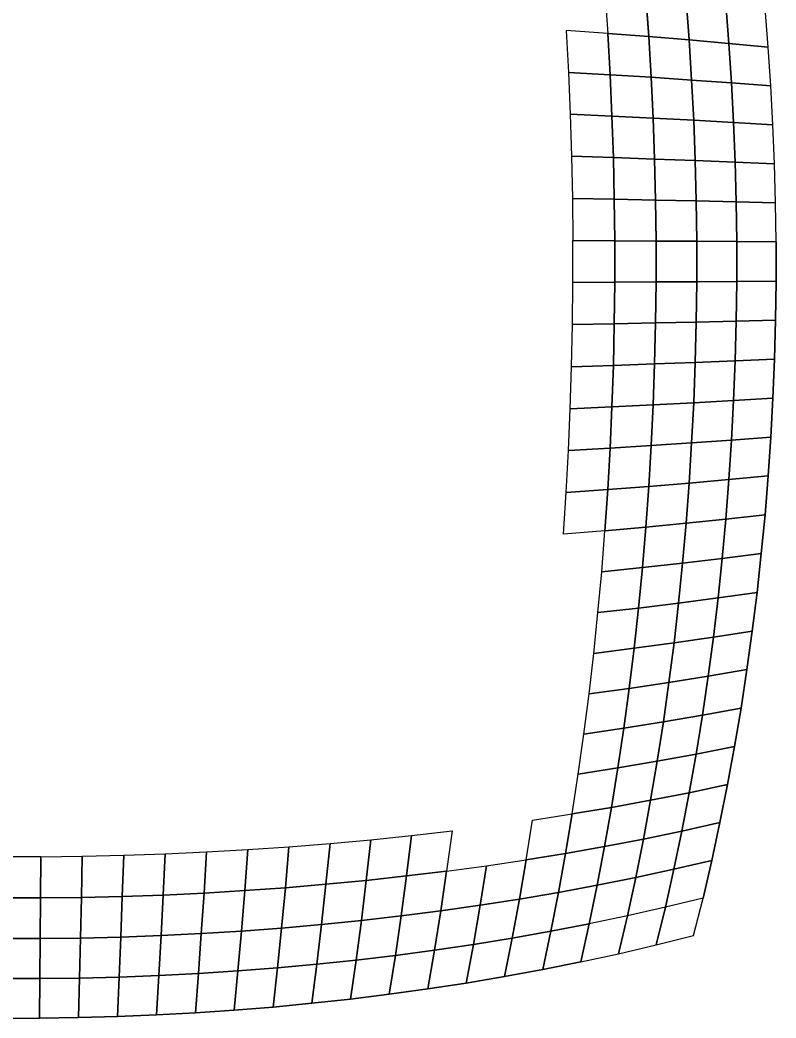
# Model space of a CAD drawing. Header units: millimetres. Extents: x -17.8 to 17.8, y -17.8 to 17.8.
# Drawn here: x 0 to 17.84, y -17.84 to 5.7 of the extents above; entities that cross this region are included whole.
import ezdxf

# ---------------------------------------------------------------- set-up
doc = ezdxf.new("R2010")
doc.units = ezdxf.units.MM
doc.layers.add('Test6 LowerTendons', color=90, linetype='Continuous')
doc.layers.add('Test6 TestBases', color=40, linetype='Continuous')
doc.layers.add('Test6 UpperTendons', color=203, linetype='Continuous', true_color=0xaa38c7)

msp = doc.modelspace()

# ---------------------------------------------------------------- linework, layer by layer
at = {"layer": 'Test6 LowerTendons'}
for p, q in [((14.837521, 5.304592, 31.252314), (14.768588, 6.263682, 31.10712)), ((15.719954, 6.172803, 30.655789), (15.791199, 5.226924, 30.794726)), ((16.657892, 6.076198, 30.176023), (16.731028, 5.144397, 30.30851)), ((17.656139, 5.057073, 29.794038), (17.581541, 5.973935, 29.668155)), ((13.870866, 5.377342, 31.680926), (13.925999, 4.403241, 31.806851)), ((14.894903, 4.343204, 31.373177), (14.837521, 5.304592, 31.252314)), ((15.791199, 5.226924, 30.794726), (15.850484, 4.279131, 30.910339)), ((16.731028, 5.144397, 30.30851), (16.791863, 4.211071, 30.418713)), ((17.718166, 4.139084, 29.898704), (17.656139, 5.057073, 29.794038)), ((13.925999, 4.403241, 31.806851), (13.970081, 3.426972, 31.90753)), ((14.940767, 3.379956, 31.469782), (14.894903, 4.343204, 31.373177)), ((15.850484, 4.279131, 30.910339), (15.897856, 3.329792, 31.002718)), ((16.791863, 4.211071, 30.418713), (16.840457, 3.276522, 30.506741)), ((17.767695, 3.220194, 29.982283), (17.718166, 4.139084, 29.898704)), ((13.970081, 3.426972, 31.90753), (14.003125, 2.449027, 31.983004)), ((14.975141, 2.415272, 31.542184), (14.940767, 3.379956, 31.469782)), ((15.897856, 3.329792, 31.002718), (15.93335, 2.379264, 31.071937)), ((16.840457, 3.276522, 30.506741), (16.876859, 2.341035, 30.572685)), ((17.804788, 2.300619, 30.044876), (17.767695, 3.220194, 29.982283)), ((14.003125, 2.449027, 31.983004), (14.025147, 1.469891, 32.033302)), ((14.998046, 1.449569, 31.590428), (14.975141, 2.415272, 31.542184)), ((15.93335, 2.379264, 31.071937), (15.956997, 1.427893, 31.118052)), ((16.876859, 2.341035, 30.572685), (16.901106, 1.404885, 30.61661)), ((17.829491, 1.380563, 30.086562), (17.804788, 2.300619, 30.044876)), ((14.025147, 1.469891, 32.033302), (14.036156, 0.490043, 32.058446)), ((15.009495, 0.483257, 31.614543), (14.998046, 1.449569, 31.590428)), ((15.956997, 1.427893, 31.118052), (15.968816, 0.47602, 31.1411)), ((16.901106, 1.404885, 30.61661), (16.913224, 0.468338, 30.638561)), ((17.841834, 0.460219, 30.107392), (17.829491, 1.380563, 30.086562)), ((14.036156, 0.490043, 32.058446), (14.036156, -0.490043, 32.058446)), ((15.009495, -0.483257, 31.614543), (15.009495, 0.483257, 31.614543)), ((15.968816, 0.47602, 31.1411), (15.968816, -0.47602, 31.1411)), ((16.913224, 0.468338, 30.638561), (16.913224, -0.468338, 30.638561)), ((17.841834, -0.460219, 30.107392), (17.841834, 0.460219, 30.107392)), ((16.913224, -0.468338, 30.638561), (16.901106, -1.404885, 30.61661)), ((17.829491, -1.380563, 30.086562), (17.841834, -0.460219, 30.107392)), ((14.036156, -0.490043, 32.058446), (14.025147, -1.469891, 32.033302)), ((14.998046, -1.449569, 31.590428), (15.009495, -0.483257, 31.614543)), ((15.968816, -0.47602, 31.1411), (15.956997, -1.427893, 31.118052)), ((16.901106, -1.404885, 30.61661), (16.876859, -2.341035, 30.572685)), ((17.804788, -2.300619, 30.044876), (17.829491, -1.380563, 30.086562)), ((14.025147, -1.469891, 32.033302), (14.003125, -2.449027, 31.983004)), ((14.975141, -2.415272, 31.542184), (14.998046, -1.449569, 31.590428)), ((15.956997, -1.427893, 31.118052), (15.93335, -2.379264, 31.071937)), ((16.876859, -2.341035, 30.572685), (16.840457, -3.276522, 30.506741)), ((17.767695, -3.220194, 29.982283), (17.804788, -2.300619, 30.044876)), ((14.003125, -2.449027, 31.983004), (13.970081, -3.426972, 31.90753)), ((14.940767, -3.379956, 31.469782), (14.975141, -2.415272, 31.542184)), ((15.93335, -2.379264, 31.071937), (15.897856, -3.329792, 31.002718)), ((16.840457, -3.276522, 30.506741), (16.791863, -4.211071, 30.418713)), ((17.718166, -4.139084, 29.898704), (17.767695, -3.220194, 29.982283)), ((13.970081, -3.426972, 31.90753), (13.925999, -4.403241, 31.806851)), ((14.894903, -4.343204, 31.373177), (14.940767, -3.379956, 31.469782)), ((15.897856, -3.329792, 31.002718), (15.850484, -4.279131, 30.910339)), ((16.791863, -4.211071, 30.418713), (16.731028, -5.144397, 30.30851)), ((17.656139, -5.057073, 29.794038), (17.718166, -4.139084, 29.898704)), ((13.925999, -4.403241, 31.806851), (13.870866, -5.377342, 31.680926)), ((14.837521, -5.304592, 31.252314), (14.894903, -4.343204, 31.373177)), ((15.850484, -4.279131, 30.910339), (15.791199, -5.226924, 30.794726)), ((16.731028, -5.144397, 30.30851), (16.657892, -6.076198, 30.176023)), ((17.581541, -5.973935, 29.668155), (17.656139, -5.057073, 29.794038)), ((13.870866, -5.377342, 31.680926), (13.804657, -6.348773, 31.529705)), ((14.768588, -6.263682, 31.10712), (14.837521, -5.304592, 31.252314)), ((15.791199, -5.226924, 30.794726), (15.719954, -6.172803, 30.655789)), ((16.657892, -6.076198, 30.176023), (16.572383, -7.006161, 30.021121)), ((17.494281, -6.889425, 29.520906), (17.581541, -5.973935, 29.668155)), ((14.688065, -7.220024, 30.937515), (14.768588, -6.263682, 31.10712)), ((15.719954, -6.172803, 30.655789), (15.636694, -7.116385, 30.493421)), ((16.572383, -7.006161, 30.021121), (16.474418, -7.933954, 29.843656)), ((17.394254, -7.803278, 29.352116), (17.494281, -6.889425, 29.520906)), ((14.595909, -8.173152, 30.743404), (14.688065, -7.220024, 30.937515)), ((15.636694, -7.116385, 30.493421), (15.541355, -8.057267, 30.3075)), ((16.474418, -7.933954, 29.843656), (16.363905, -8.859219, 29.643461)), ((17.281346, -8.715208, 29.161588), (17.394254, -7.803278, 29.352116)), ((14.492068, -9.12258, 30.524684), (14.595909, -8.173152, 30.743404)), ((15.541355, -8.057267, 30.3075), (15.43387, -8.99503, 30.09789)), ((16.363905, -8.859219, 29.643461), (16.240743, -9.781576, 29.42035)), ((17.155426, -9.624898, 28.949104), (17.281346, -8.715208, 29.161588)), ((14.376491, -10.067804, 30.281244), (14.492068, -9.12258, 30.524684)), ((15.43387, -8.99503, 30.09789), (15.31416, -9.929227, 29.864442)), ((17.016357, -10.532009, 28.714429), (17.155426, -9.624898, 28.949104)), ((16.240743, -9.781576, 29.42035), (16.10482, -10.700617, 29.174124)), ((14.24912, -11.008291, 30.012964), (14.376491, -10.067804, 30.281244)), ((15.31416, -9.929227, 29.864442), (15.182144, -10.859388, 29.606995)), ((16.863984, -11.436163, 28.457306), (17.016357, -10.532009, 28.714429)), ((16.10482, -10.700617, 29.174124), (15.95602, -11.615904, 28.90457)), ((14.109899, -11.94349, 29.719719), (14.24912, -11.008291, 30.012964)), ((15.182144, -10.859388, 29.606995), (15.037735, -11.785015, 29.32538)), ((16.698149, -12.336947, 28.177465), (16.863984, -11.436163, 28.457306)), ((15.95602, -11.615904, 28.90457), (15.794219, -12.526964, 28.611463)), ((13.958765, -12.872816, 29.401385), (14.109899, -11.94349, 29.719719)), ((15.037735, -11.785015, 29.32538), (14.880843, -12.70558, 29.01942)), ((16.518684, -13.233912, 27.874624), (16.698149, -12.336947, 28.177465)), ((14.880843, -12.70558, 29.01942), (14.711374, -13.620518, 28.688934)), ((15.794219, -12.526964, 28.611463), (15.619286, -13.433287, 28.294571)), ((13.795658, -13.795658, 29.057832), (13.958765, -12.872816, 29.401385)), ((13.028697, -13.028697, 29.757419), (12.872816, -13.958765, 29.401385)), ((16.325413, -14.126565, 27.548486), (16.518684, -13.233912, 27.874624)), ((8.173152, -14.595909, 30.743404), (8.28155, -13.638912, 31.151145)), ((9.241821, -13.539318, 30.923671), (9.12258, -14.492068, 30.524684)), ((14.711374, -13.620518, 28.688934), (14.529234, -14.529234, 28.333739)), ((15.619286, -13.433287, 28.294571), (15.43109, -14.334328, 27.95365)), ((5.377342, -13.870866, 31.680926), (5.304592, -14.837521, 31.252314)), ((6.263682, -14.768588, 31.10712), (6.348773, -13.804657, 31.529705)), ((7.317019, -13.727349, 31.353133), (7.220024, -14.688065, 30.937515)), ((13.620518, -14.711374, 28.688934), (13.795658, -13.795658, 29.057832)), ((0.490043, -14.036156, 32.058446), (0.483257, -15.009495, 31.614543)), ((1.469891, -14.025147, 32.033302), (1.449569, -14.998046, 31.590428)), ((2.415272, -14.975141, 31.542184), (2.449027, -14.003125, 31.983004)), ((3.426972, -13.970081, 31.90753), (3.379956, -14.940767, 31.469782)), ((4.343204, -14.894903, 31.373177), (4.403241, -13.925999, 31.806851)), ((11.785015, -15.037735, 29.32538), (11.94349, -14.109899, 29.719719)), ((12.872816, -13.958765, 29.401385), (12.70558, -14.880843, 29.01942)), ((11.008291, -14.24912, 30.012964), (10.859388, -15.182144, 29.606995)), ((15.43109, -14.334328, 27.95365), (15.229495, -15.229495, 27.588458)), ((16.118156, -15.014367, 27.198748), (16.325413, -14.126565, 27.548486)), ((9.12258, -14.492068, 30.524684), (8.99503, -15.43387, 30.09789)), ((9.929227, -15.31416, 29.864442), (10.067804, -14.376491, 30.281244)), ((14.529234, -14.529234, 28.333739), (14.334328, -15.43109, 27.95365)), ((6.172803, -15.719954, 30.655789), (6.263682, -14.768588, 31.10712)), ((7.220024, -14.688065, 30.937515), (7.116385, -15.636694, 30.493421)), ((8.057267, -15.541355, 30.3075), (8.173152, -14.595909, 30.743404)), ((13.433287, -15.619286, 28.294571), (13.620518, -14.711374, 28.688934)), ((0.483257, -15.009495, 31.614543), (0.47602, -15.968816, 31.1411)), ((1.449569, -14.998046, 31.590428), (1.427893, -15.956997, 31.118052)), ((2.379264, -15.93335, 31.071937), (2.415272, -14.975141, 31.542184)), ((3.379956, -14.940767, 31.469782), (3.329792, -15.897856, 31.002718)), ((4.279131, -15.850484, 30.910339), (4.343204, -14.894903, 31.373177)), ((5.304592, -14.837521, 31.252314), (5.226924, -15.791199, 30.794726)), ((11.615904, -15.95602, 28.90457), (11.785015, -15.037735, 29.32538)), ((12.70558, -14.880843, 29.01942), (12.526964, -15.794219, 28.611463)), ((15.89673, -15.89673, 26.825101), (16.118156, -15.014367, 27.198748)), ((10.859388, -15.182144, 29.606995), (10.700617, -16.10482, 29.174124)), ((15.229495, -15.229495, 27.588458), (15.014367, -16.118156, 27.198748)), ((8.99503, -15.43387, 30.09789), (8.859219, -16.363905, 29.643461)), ((9.781576, -16.240743, 29.42035), (9.929227, -15.31416, 29.864442)), ((14.334328, -15.43109, 27.95365), (14.126565, -16.325413, 27.548486)), ((6.076198, -16.657892, 30.176023), (6.172803, -15.719954, 30.655789)), ((7.116385, -15.636694, 30.493421), (7.006161, -16.572383, 30.021121)), ((7.933954, -16.474418, 29.843656), (8.057267, -15.541355, 30.3075)), ((13.233912, -16.518684, 27.874624), (13.433287, -15.619286, 28.294571)), ((0.47602, -15.968816, 31.1411), (0.468338, -16.913224, 30.638561)), ((1.427893, -15.956997, 31.118052), (1.404885, -16.901106, 30.61661)), ((2.341035, -16.876859, 30.572685), (2.379264, -15.93335, 31.071937)), ((3.329792, -15.897856, 31.002718), (3.276522, -16.840457, 30.506741)), ((4.211071, -16.791863, 30.418713), (4.279131, -15.850484, 30.910339)), ((5.226924, -15.791199, 30.794726), (5.144397, -16.731028, 30.30851)), ((11.436163, -16.863984, 28.457306), (11.615904, -15.95602, 28.90457)), ((12.526964, -15.794219, 28.611463), (12.336947, -16.698149, 28.177465)), ((9.624898, -17.155426, 28.949104), (9.781576, -16.240743, 29.42035)), ((10.700617, -16.10482, 29.174124), (10.532009, -17.016357, 28.714429)), ((7.803278, -17.394254, 29.352116), (7.933954, -16.474418, 29.843656)), ((8.859219, -16.363905, 29.643461), (8.715208, -17.281346, 29.161588)), ((5.973935, -17.581541, 29.668155), (6.076198, -16.657892, 30.176023)), ((7.006161, -16.572383, 30.021121), (6.889425, -17.494281, 29.520906)), ((0.468338, -16.913224, 30.638561), (0.460219, -17.841834, 30.107392)), ((1.404885, -16.901106, 30.61661), (1.380563, -17.829491, 30.086562)), ((2.300619, -17.804788, 30.044876), (2.341035, -16.876859, 30.572685)), ((3.276522, -16.840457, 30.506741), (3.220194, -17.767695, 29.982283)), ((4.139084, -17.718166, 29.898704), (4.211071, -16.791863, 30.418713)), ((5.144397, -16.731028, 30.30851), (5.057073, -17.656139, 29.794038))]:
    msp.add_line(p, q, dxfattribs=at)
at = {"layer": 'Test6 TestBases'}
for points in [[(13.870866, 5.377342, 31.680926), (14.837521, 5.304592, 31.252314), (14.768588, 6.263682, 31.10712), (13.804657, 6.348773, 31.529705)], [(14.837521, 5.304592, 31.252314), (15.791199, 5.226924, 30.794726), (15.719954, 6.172803, 30.655789), (14.768588, 6.263682, 31.10712)], [(15.791199, 5.226924, 30.794726), (16.731028, 5.144397, 30.30851), (16.657892, 6.076198, 30.176023), (15.719954, 6.172803, 30.655789)], [(17.656139, 5.057073, 29.794038), (17.581541, 5.973935, 29.668155), (16.657892, 6.076198, 30.176023), (16.731028, 5.144397, 30.30851)], [(13.925999, 4.403241, 31.806851), (13.870866, 5.377342, 31.680926), (12.892112, 5.44512, 32.08024), (12.944665, 4.459191, 32.211008)], [(14.894903, 4.343204, 31.373177), (14.837521, 5.304592, 31.252314), (13.870866, 5.377342, 31.680926), (13.925999, 4.403241, 31.806851)], [(15.850484, 4.279131, 30.910339), (15.791199, 5.226924, 30.794726), (14.837521, 5.304592, 31.252314), (14.894903, 4.343204, 31.373177)], [(16.791863, 4.211071, 30.418713), (16.731028, 5.144397, 30.30851), (15.791199, 5.226924, 30.794726), (15.850484, 4.279131, 30.910339)], [(17.718166, 4.139084, 29.898704), (17.656139, 5.057073, 29.794038), (16.731028, 5.144397, 30.30851), (16.791863, 4.211071, 30.418713)], [(12.986691, 3.470798, 32.315587), (13.970081, 3.426972, 31.90753), (13.925999, 4.403241, 31.806851), (12.944665, 4.459191, 32.211008)], [(13.970081, 3.426972, 31.90753), (14.940767, 3.379956, 31.469782), (14.894903, 4.343204, 31.373177), (13.925999, 4.403241, 31.806851)], [(14.940767, 3.379956, 31.469782), (15.897856, 3.329792, 31.002718), (15.850484, 4.279131, 30.910339), (14.894903, 4.343204, 31.373177)], [(15.897856, 3.329792, 31.002718), (16.840457, 3.276522, 30.506741), (16.791863, 4.211071, 30.418713), (15.850484, 4.279131, 30.910339)], [(17.767695, 3.220194, 29.982283), (17.718166, 4.139084, 29.898704), (16.791863, 4.211071, 30.418713), (16.840457, 3.276522, 30.506741)], [(14.003125, 2.449027, 31.983004), (13.970081, 3.426972, 31.90753), (12.986691, 3.470798, 32.315587), (13.018203, 2.480498, 32.394001)], [(14.975141, 2.415272, 31.542184), (14.940767, 3.379956, 31.469782), (13.970081, 3.426972, 31.90753), (14.003125, 2.449027, 31.983004)], [(15.93335, 2.379264, 31.071937), (15.897856, 3.329792, 31.002718), (14.940767, 3.379956, 31.469782), (14.975141, 2.415272, 31.542184)], [(16.876859, 2.341035, 30.572685), (16.840457, 3.276522, 30.506741), (15.897856, 3.329792, 31.002718), (15.93335, 2.379264, 31.071937)], [(17.804788, 2.300619, 30.044876), (17.767695, 3.220194, 29.982283), (16.840457, 3.276522, 30.506741), (16.876859, 2.341035, 30.572685)], [(13.039207, 1.488841, 32.446265), (14.025147, 1.469891, 32.033302), (14.003125, 2.449027, 31.983004), (13.018203, 2.480498, 32.394001)], [(14.025147, 1.469891, 32.033302), (14.998046, 1.449569, 31.590428), (14.975141, 2.415272, 31.542184), (14.003125, 2.449027, 31.983004)], [(14.998046, 1.449569, 31.590428), (15.956997, 1.427893, 31.118052), (15.93335, 2.379264, 31.071937), (14.975141, 2.415272, 31.542184)], [(15.956997, 1.427893, 31.118052), (16.901106, 1.404885, 30.61661), (16.876859, 2.341035, 30.572685), (15.93335, 2.379264, 31.071937)], [(17.829491, 1.380563, 30.086562), (17.804788, 2.300619, 30.044876), (16.876859, 2.341035, 30.572685), (16.901106, 1.404885, 30.61661)], [(14.036156, 0.490043, 32.058446), (14.025147, 1.469891, 32.033302), (13.039207, 1.488841, 32.446265), (13.049708, 0.49637, 32.472396)], [(15.009495, 0.483257, 31.614543), (14.998046, 1.449569, 31.590428), (14.025147, 1.469891, 32.033302), (14.036156, 0.490043, 32.058446)], [(15.968816, 0.47602, 31.1411), (15.956997, 1.427893, 31.118052), (14.998046, 1.449569, 31.590428), (15.009495, 0.483257, 31.614543)], [(16.913224, 0.468338, 30.638561), (16.901106, 1.404885, 30.61661), (15.956997, 1.427893, 31.118052), (15.968816, 0.47602, 31.1411)], [(17.841834, 0.460219, 30.107392), (17.829491, 1.380563, 30.086562), (16.901106, 1.404885, 30.61661), (16.913224, 0.468338, 30.638561)], [(13.049708, 0.49637, 32.472396), (14.036156, 0.490043, 32.058446), (14.036156, -0.490043, 32.058446), (13.049708, -0.49637, 32.472396)], [(14.036156, 0.490043, 32.058446), (15.009495, 0.483257, 31.614543), (15.009495, -0.483257, 31.614543), (14.036156, -0.490043, 32.058446)], [(15.009495, 0.483257, 31.614543), (15.968816, 0.47602, 31.1411), (15.968816, -0.47602, 31.1411), (15.009495, -0.483257, 31.614543)], [(15.968816, 0.47602, 31.1411), (16.913224, 0.468338, 30.638561), (16.913224, -0.468338, 30.638561), (15.968816, -0.47602, 31.1411)], [(17.841834, 0.460219, 30.107392), (17.841834, -0.460219, 30.107392), (16.913224, -0.468338, 30.638561), (16.913224, 0.468338, 30.638561)], [(16.913224, -0.468338, 30.638561), (16.901106, -1.404885, 30.61661), (15.956997, -1.427893, 31.118052), (15.968816, -0.47602, 31.1411)], [(17.841834, -0.460219, 30.107392), (17.829491, -1.380563, 30.086562), (16.901106, -1.404885, 30.61661), (16.913224, -0.468338, 30.638561)], [(14.036156, -0.490043, 32.058446), (14.025147, -1.469891, 32.033302), (13.039207, -1.488841, 32.446265), (13.049708, -0.49637, 32.472396)], [(15.009495, -0.483257, 31.614543), (14.998046, -1.449569, 31.590428), (14.025147, -1.469891, 32.033302), (14.036156, -0.490043, 32.058446)], [(15.968816, -0.47602, 31.1411), (15.956997, -1.427893, 31.118052), (14.998046, -1.449569, 31.590428), (15.009495, -0.483257, 31.614543)], [(15.956997, -1.427893, 31.118052), (16.901106, -1.404885, 30.61661), (16.876859, -2.341035, 30.572685), (15.93335, -2.379264, 31.071937)], [(17.829491, -1.380563, 30.086562), (17.804788, -2.300619, 30.044876), (16.876859, -2.341035, 30.572685), (16.901106, -1.404885, 30.61661)], [(13.039207, -1.488841, 32.446265), (14.025147, -1.469891, 32.033302), (14.003125, -2.449027, 31.983004), (13.018203, -2.480498, 32.394001)], [(14.025147, -1.469891, 32.033302), (14.998046, -1.449569, 31.590428), (14.975141, -2.415272, 31.542184), (14.003125, -2.449027, 31.983004)], [(14.998046, -1.449569, 31.590428), (15.956997, -1.427893, 31.118052), (15.93335, -2.379264, 31.071937), (14.975141, -2.415272, 31.542184)], [(16.876859, -2.341035, 30.572685), (16.840457, -3.276522, 30.506741), (15.897856, -3.329792, 31.002718), (15.93335, -2.379264, 31.071937)], [(17.804788, -2.300619, 30.044876), (17.767695, -3.220194, 29.982283), (16.840457, -3.276522, 30.506741), (16.876859, -2.341035, 30.572685)], [(14.003125, -2.449027, 31.983004), (13.970081, -3.426972, 31.90753), (12.986691, -3.470798, 32.315587), (13.018203, -2.480498, 32.394001)], [(14.975141, -2.415272, 31.542184), (14.940767, -3.379956, 31.469782), (13.970081, -3.426972, 31.90753), (14.003125, -2.449027, 31.983004)], [(15.93335, -2.379264, 31.071937), (15.897856, -3.329792, 31.002718), (14.940767, -3.379956, 31.469782), (14.975141, -2.415272, 31.542184)], [(15.897856, -3.329792, 31.002718), (16.840457, -3.276522, 30.506741), (16.791863, -4.211071, 30.418713), (15.850484, -4.279131, 30.910339)], [(17.767695, -3.220194, 29.982283), (17.718166, -4.139084, 29.898704), (16.791863, -4.211071, 30.418713), (16.840457, -3.276522, 30.506741)], [(12.986691, -3.470798, 32.315587), (13.970081, -3.426972, 31.90753), (13.925999, -4.403241, 31.806851), (12.944665, -4.459191, 32.211008)], [(13.970081, -3.426972, 31.90753), (14.940767, -3.379956, 31.469782), (14.894903, -4.343204, 31.373177), (13.925999, -4.403241, 31.806851)], [(14.940767, -3.379956, 31.469782), (15.897856, -3.329792, 31.002718), (15.850484, -4.279131, 30.910339), (14.894903, -4.343204, 31.373177)], [(16.791863, -4.211071, 30.418713), (16.731028, -5.144397, 30.30851), (15.791199, -5.226924, 30.794726), (15.850484, -4.279131, 30.910339)], [(17.718166, -4.139084, 29.898704), (17.656139, -5.057073, 29.794038), (16.731028, -5.144397, 30.30851), (16.791863, -4.211071, 30.418713)], [(13.925999, -4.403241, 31.806851), (13.870866, -5.377342, 31.680926), (12.892112, -5.44512, 32.08024), (12.944665, -4.459191, 32.211008)], [(14.894903, -4.343204, 31.373177), (14.837521, -5.304592, 31.252314), (13.870866, -5.377342, 31.680926), (13.925999, -4.403241, 31.806851)], [(15.850484, -4.279131, 30.910339), (15.791199, -5.226924, 30.794726), (14.837521, -5.304592, 31.252314), (14.894903, -4.343204, 31.373177)], [(15.791199, -5.226924, 30.794726), (16.731028, -5.144397, 30.30851), (16.657892, -6.076198, 30.176023), (15.719954, -6.172803, 30.655789)], [(17.656139, -5.057073, 29.794038), (17.581541, -5.973935, 29.668155), (16.657892, -6.076198, 30.176023), (16.731028, -5.144397, 30.30851)], [(12.892112, -5.44512, 32.08024), (13.870866, -5.377342, 31.680926), (13.804657, -6.348773, 31.529705), (12.829026, -6.428018, 31.923259)], [(13.870866, -5.377342, 31.680926), (14.837521, -5.304592, 31.252314), (14.768588, -6.263682, 31.10712), (13.804657, -6.348773, 31.529705)], [(14.837521, -5.304592, 31.252314), (15.791199, -5.226924, 30.794726), (15.719954, -6.172803, 30.655789), (14.768588, -6.263682, 31.10712)], [(16.657892, -6.076198, 30.176023), (16.572383, -7.006161, 30.021121), (15.636694, -7.116385, 30.493421), (15.719954, -6.172803, 30.655789)], [(17.581541, -5.973935, 29.668155), (17.494281, -6.889425, 29.520906), (16.572383, -7.006161, 30.021121), (16.657892, -6.076198, 30.176023)], [(14.768588, -6.263682, 31.10712), (14.688065, -7.220024, 30.937515), (13.727349, -7.317019, 31.353133), (13.804657, -6.348773, 31.529705)], [(15.719954, -6.172803, 30.655789), (15.636694, -7.116385, 30.493421), (14.688065, -7.220024, 30.937515), (14.768588, -6.263682, 31.10712)], [(15.636694, -7.116385, 30.493421), (16.572383, -7.006161, 30.021121), (16.474418, -7.933954, 29.843656), (15.541355, -8.057267, 30.3075)], [(17.494281, -6.889425, 29.520906), (17.394254, -7.803278, 29.352116), (16.474418, -7.933954, 29.843656), (16.572383, -7.006161, 30.021121)], [(13.727349, -7.317019, 31.353133), (14.688065, -7.220024, 30.937515), (14.595909, -8.173152, 30.743404), (13.638912, -8.28155, 31.151145)], [(14.688065, -7.220024, 30.937515), (15.636694, -7.116385, 30.493421), (15.541355, -8.057267, 30.3075), (14.595909, -8.173152, 30.743404)], [(16.474418, -7.933954, 29.843656), (16.363905, -8.859219, 29.643461), (15.43387, -8.99503, 30.09789), (15.541355, -8.057267, 30.3075)], [(17.394254, -7.803278, 29.352116), (17.281346, -8.715208, 29.161588), (16.363905, -8.859219, 29.643461), (16.474418, -7.933954, 29.843656)], [(14.595909, -8.173152, 30.743404), (14.492068, -9.12258, 30.524684), (13.539318, -9.241821, 30.923671), (13.638912, -8.28155, 31.151145)], [(15.541355, -8.057267, 30.3075), (15.43387, -8.99503, 30.09789), (14.492068, -9.12258, 30.524684), (14.595909, -8.173152, 30.743404)], [(15.43387, -8.99503, 30.09789), (16.363905, -8.859219, 29.643461), (16.240743, -9.781576, 29.42035), (15.31416, -9.929227, 29.864442)], [(17.281346, -8.715208, 29.161588), (17.155426, -9.624898, 28.949104), (16.240743, -9.781576, 29.42035), (16.363905, -8.859219, 29.643461)], [(13.539318, -9.241821, 30.923671), (14.492068, -9.12258, 30.524684), (14.376491, -10.067804, 30.281244), (13.428533, -10.197267, 30.670639)], [(14.492068, -9.12258, 30.524684), (15.43387, -8.99503, 30.09789), (15.31416, -9.929227, 29.864442), (14.376491, -10.067804, 30.281244)], [(17.155426, -9.624898, 28.949104), (17.016357, -10.532009, 28.714429), (16.10482, -10.700617, 29.174124), (16.240743, -9.781576, 29.42035)], [(16.240743, -9.781576, 29.42035), (16.10482, -10.700617, 29.174124), (15.182144, -10.859388, 29.606995), (15.31416, -9.929227, 29.864442)], [(14.376491, -10.067804, 30.281244), (14.24912, -11.008291, 30.012964), (13.306524, -11.147305, 30.391971), (13.428533, -10.197267, 30.670639)], [(15.31416, -9.929227, 29.864442), (15.182144, -10.859388, 29.606995), (14.24912, -11.008291, 30.012964), (14.376491, -10.067804, 30.281244)], [(17.016357, -10.532009, 28.714429), (16.863984, -11.436163, 28.457306), (15.95602, -11.615904, 28.90457), (16.10482, -10.700617, 29.174124)], [(16.10482, -10.700617, 29.174124), (15.95602, -11.615904, 28.90457), (15.037735, -11.785015, 29.32538), (15.182144, -10.859388, 29.606995)], [(14.24912, -11.008291, 30.012964), (14.109899, -11.94349, 29.719719), (13.173257, -12.091325, 30.08759), (13.306524, -11.147305, 30.391971)], [(15.182144, -10.859388, 29.606995), (15.037735, -11.785015, 29.32538), (14.109899, -11.94349, 29.719719), (14.24912, -11.008291, 30.012964)], [(16.863984, -11.436163, 28.457306), (16.698149, -12.336947, 28.177465), (15.794219, -12.526964, 28.611463), (15.95602, -11.615904, 28.90457)], [(15.037735, -11.785015, 29.32538), (15.95602, -11.615904, 28.90457), (15.794219, -12.526964, 28.611463), (14.880843, -12.70558, 29.01942)], [(13.173257, -12.091325, 30.08759), (14.109899, -11.94349, 29.719719), (13.958765, -12.872816, 29.401385), (13.028697, -13.028697, 29.757419)], [(14.109899, -11.94349, 29.719719), (15.037735, -11.785015, 29.32538), (14.880843, -12.70558, 29.01942), (13.958765, -12.872816, 29.401385)], [(16.698149, -12.336947, 28.177465), (16.518684, -13.233912, 27.874624), (15.619286, -13.433287, 28.294571), (15.794219, -12.526964, 28.611463)], [(14.880843, -12.70558, 29.01942), (14.711374, -13.620518, 28.688934), (13.795658, -13.795658, 29.057832), (13.958765, -12.872816, 29.401385)], [(15.794219, -12.526964, 28.611463), (15.619286, -13.433287, 28.294571), (14.711374, -13.620518, 28.688934), (14.880843, -12.70558, 29.01942)], [(13.958765, -12.872816, 29.401385), (13.795658, -13.795658, 29.057832), (12.872816, -13.958765, 29.401385), (13.028697, -13.028697, 29.757419)], [(13.028697, -13.028697, 29.757419), (12.872816, -13.958765, 29.401385), (11.94349, -14.109899, 29.719719), (12.091325, -13.173257, 30.08759)], [(16.518684, -13.233912, 27.874624), (16.325413, -14.126565, 27.548486), (15.43109, -14.334328, 27.95365), (15.619286, -13.433287, 28.294571)], [(8.28155, -13.638912, 31.151145), (8.173152, -14.595909, 30.743404), (7.220024, -14.688065, 30.937515), (7.317019, -13.727349, 31.353133)], [(9.241821, -13.539318, 30.923671), (9.12258, -14.492068, 30.524684), (8.173152, -14.595909, 30.743404), (8.28155, -13.638912, 31.151145)], [(10.197267, -13.428533, 30.670639), (10.067804, -14.376491, 30.281244), (9.12258, -14.492068, 30.524684), (9.241821, -13.539318, 30.923671)], [(14.711374, -13.620518, 28.688934), (14.529234, -14.529234, 28.333739), (13.620518, -14.711374, 28.688934), (13.795658, -13.795658, 29.057832)], [(15.619286, -13.433287, 28.294571), (15.43109, -14.334328, 27.95365), (14.529234, -14.529234, 28.333739), (14.711374, -13.620518, 28.688934)], [(5.377342, -13.870866, 31.680926), (5.304592, -14.837521, 31.252314), (4.343204, -14.894903, 31.373177), (4.403241, -13.925999, 31.806851)], [(6.348773, -13.804657, 31.529705), (6.263682, -14.768588, 31.10712), (5.304592, -14.837521, 31.252314), (5.377342, -13.870866, 31.680926)], [(7.317019, -13.727349, 31.353133), (7.220024, -14.688065, 30.937515), (6.263682, -14.768588, 31.10712), (6.348773, -13.804657, 31.529705)], [(12.872816, -13.958765, 29.401385), (13.795658, -13.795658, 29.057832), (13.620518, -14.711374, 28.688934), (12.70558, -14.880843, 29.01942)], [(0.490043, -14.036156, 32.058446), (-0.490043, -14.036156, 32.058446), (-0.483257, -15.009495, 31.614543), (0.483257, -15.009495, 31.614543)], [(1.469891, -14.025147, 32.033302), (1.449569, -14.998046, 31.590428), (0.483257, -15.009495, 31.614543), (0.490043, -14.036156, 32.058446)], [(2.449027, -14.003125, 31.983004), (2.415272, -14.975141, 31.542184), (1.449569, -14.998046, 31.590428), (1.469891, -14.025147, 32.033302)], [(3.426972, -13.970081, 31.90753), (3.379956, -14.940767, 31.469782), (2.415272, -14.975141, 31.542184), (2.449027, -14.003125, 31.983004)], [(4.403241, -13.925999, 31.806851), (4.343204, -14.894903, 31.373177), (3.379956, -14.940767, 31.469782), (3.426972, -13.970081, 31.90753)], [(11.008291, -14.24912, 30.012964), (11.94349, -14.109899, 29.719719), (11.785015, -15.037735, 29.32538), (10.859388, -15.182144, 29.606995)], [(11.94349, -14.109899, 29.719719), (12.872816, -13.958765, 29.401385), (12.70558, -14.880843, 29.01942), (11.785015, -15.037735, 29.32538)], [(10.067804, -14.376491, 30.281244), (11.008291, -14.24912, 30.012964), (10.859388, -15.182144, 29.606995), (9.929227, -15.31416, 29.864442)], [(15.43109, -14.334328, 27.95365), (15.229495, -15.229495, 27.588458), (14.334328, -15.43109, 27.95365), (14.529234, -14.529234, 28.333739)], [(16.325413, -14.126565, 27.548486), (16.118156, -15.014367, 27.198748), (15.229495, -15.229495, 27.588458), (15.43109, -14.334328, 27.95365)], [(8.173152, -14.595909, 30.743404), (9.12258, -14.492068, 30.524684), (8.99503, -15.43387, 30.09789), (8.057267, -15.541355, 30.3075)], [(9.12258, -14.492068, 30.524684), (10.067804, -14.376491, 30.281244), (9.929227, -15.31416, 29.864442), (8.99503, -15.43387, 30.09789)], [(14.529234, -14.529234, 28.333739), (14.334328, -15.43109, 27.95365), (13.433287, -15.619286, 28.294571), (13.620518, -14.711374, 28.688934)], [(5.304592, -14.837521, 31.252314), (6.263682, -14.768588, 31.10712), (6.172803, -15.719954, 30.655789), (5.226924, -15.791199, 30.794726)], [(6.263682, -14.768588, 31.10712), (7.220024, -14.688065, 30.937515), (7.116385, -15.636694, 30.493421), (6.172803, -15.719954, 30.655789)], [(7.220024, -14.688065, 30.937515), (8.173152, -14.595909, 30.743404), (8.057267, -15.541355, 30.3075), (7.116385, -15.636694, 30.493421)], [(13.620518, -14.711374, 28.688934), (13.433287, -15.619286, 28.294571), (12.526964, -15.794219, 28.611463), (12.70558, -14.880843, 29.01942)], [(0.483257, -15.009495, 31.614543), (-0.483257, -15.009495, 31.614543), (-0.47602, -15.968816, 31.1411), (0.47602, -15.968816, 31.1411)], [(0.483257, -15.009495, 31.614543), (1.449569, -14.998046, 31.590428), (1.427893, -15.956997, 31.118052), (0.47602, -15.968816, 31.1411)], [(1.449569, -14.998046, 31.590428), (2.415272, -14.975141, 31.542184), (2.379264, -15.93335, 31.071937), (1.427893, -15.956997, 31.118052)], [(2.415272, -14.975141, 31.542184), (3.379956, -14.940767, 31.469782), (3.329792, -15.897856, 31.002718), (2.379264, -15.93335, 31.071937)], [(3.379956, -14.940767, 31.469782), (4.343204, -14.894903, 31.373177), (4.279131, -15.850484, 30.910339), (3.329792, -15.897856, 31.002718)], [(4.343204, -14.894903, 31.373177), (5.304592, -14.837521, 31.252314), (5.226924, -15.791199, 30.794726), (4.279131, -15.850484, 30.910339)], [(11.785015, -15.037735, 29.32538), (11.615904, -15.95602, 28.90457), (10.700617, -16.10482, 29.174124), (10.859388, -15.182144, 29.606995)], [(12.70558, -14.880843, 29.01942), (12.526964, -15.794219, 28.611463), (11.615904, -15.95602, 28.90457), (11.785015, -15.037735, 29.32538)], [(15.89673, -15.89673, 26.825101), (16.118156, -15.014367, 27.198748), (15.229495, -15.229495, 27.588458), (15.014367, -16.118156, 27.198748)], [(10.859388, -15.182144, 29.606995), (10.700617, -16.10482, 29.174124), (9.781576, -16.240743, 29.42035), (9.929227, -15.31416, 29.864442)], [(15.014367, -16.118156, 27.198748), (15.229495, -15.229495, 27.588458), (14.334328, -15.43109, 27.95365), (14.126565, -16.325413, 27.548486)], [(8.99503, -15.43387, 30.09789), (8.859219, -16.363905, 29.643461), (7.933954, -16.474418, 29.843656), (8.057267, -15.541355, 30.3075)], [(9.929227, -15.31416, 29.864442), (9.781576, -16.240743, 29.42035), (8.859219, -16.363905, 29.643461), (8.99503, -15.43387, 30.09789)], [(14.126565, -16.325413, 27.548486), (14.334328, -15.43109, 27.95365), (13.433287, -15.619286, 28.294571), (13.233912, -16.518684, 27.874624)], [(6.172803, -15.719954, 30.655789), (6.076198, -16.657892, 30.176023), (5.144397, -16.731028, 30.30851), (5.226924, -15.791199, 30.794726)], [(7.116385, -15.636694, 30.493421), (7.006161, -16.572383, 30.021121), (6.076198, -16.657892, 30.176023), (6.172803, -15.719954, 30.655789)], [(8.057267, -15.541355, 30.3075), (7.933954, -16.474418, 29.843656), (7.006161, -16.572383, 30.021121), (7.116385, -15.636694, 30.493421)], [(13.233912, -16.518684, 27.874624), (12.336947, -16.698149, 28.177465), (12.526964, -15.794219, 28.611463), (13.433287, -15.619286, 28.294571)], [(0.47602, -15.968816, 31.1411), (-0.47602, -15.968816, 31.1411), (-0.468338, -16.913224, 30.638561), (0.468338, -16.913224, 30.638561)], [(1.427893, -15.956997, 31.118052), (1.404885, -16.901106, 30.61661), (0.468338, -16.913224, 30.638561), (0.47602, -15.968816, 31.1411)], [(2.379264, -15.93335, 31.071937), (2.341035, -16.876859, 30.572685), (1.404885, -16.901106, 30.61661), (1.427893, -15.956997, 31.118052)], [(3.329792, -15.897856, 31.002718), (3.276522, -16.840457, 30.506741), (2.341035, -16.876859, 30.572685), (2.379264, -15.93335, 31.071937)], [(4.279131, -15.850484, 30.910339), (4.211071, -16.791863, 30.418713), (3.276522, -16.840457, 30.506741), (3.329792, -15.897856, 31.002718)], [(5.226924, -15.791199, 30.794726), (5.144397, -16.731028, 30.30851), (4.211071, -16.791863, 30.418713), (4.279131, -15.850484, 30.910339)], [(11.615904, -15.95602, 28.90457), (11.436163, -16.863984, 28.457306), (10.532009, -17.016357, 28.714429), (10.700617, -16.10482, 29.174124)], [(12.526964, -15.794219, 28.611463), (12.336947, -16.698149, 28.177465), (11.436163, -16.863984, 28.457306), (11.615904, -15.95602, 28.90457)], [(9.781576, -16.240743, 29.42035), (9.624898, -17.155426, 28.949104), (8.715208, -17.281346, 29.161588), (8.859219, -16.363905, 29.643461)], [(10.700617, -16.10482, 29.174124), (10.532009, -17.016357, 28.714429), (9.624898, -17.155426, 28.949104), (9.781576, -16.240743, 29.42035)], [(7.933954, -16.474418, 29.843656), (7.803278, -17.394254, 29.352116), (6.889425, -17.494281, 29.520906), (7.006161, -16.572383, 30.021121)], [(8.859219, -16.363905, 29.643461), (8.715208, -17.281346, 29.161588), (7.803278, -17.394254, 29.352116), (7.933954, -16.474418, 29.843656)], [(6.076198, -16.657892, 30.176023), (5.973935, -17.581541, 29.668155), (5.057073, -17.656139, 29.794038), (5.144397, -16.731028, 30.30851)], [(7.006161, -16.572383, 30.021121), (6.889425, -17.494281, 29.520906), (5.973935, -17.581541, 29.668155), (6.076198, -16.657892, 30.176023)], [(-0.468338, -16.913224, 30.638561), (-0.460219, -17.841834, 30.107392), (0.460219, -17.841834, 30.107392), (0.468338, -16.913224, 30.638561)], [(1.404885, -16.901106, 30.61661), (1.380563, -17.829491, 30.086562), (0.460219, -17.841834, 30.107392), (0.468338, -16.913224, 30.638561)], [(2.341035, -16.876859, 30.572685), (2.300619, -17.804788, 30.044876), (1.380563, -17.829491, 30.086562), (1.404885, -16.901106, 30.61661)], [(3.276522, -16.840457, 30.506741), (3.220194, -17.767695, 29.982283), (2.300619, -17.804788, 30.044876), (2.341035, -16.876859, 30.572685)], [(4.211071, -16.791863, 30.418713), (4.139084, -17.718166, 29.898704), (3.220194, -17.767695, 29.982283), (3.276522, -16.840457, 30.506741)], [(5.144397, -16.731028, 30.30851), (5.057073, -17.656139, 29.794038), (4.139084, -17.718166, 29.898704), (4.211071, -16.791863, 30.418713)]]:
    msp.add_3dface(points, dxfattribs=at)
at = {"layer": 'Test6 UpperTendons'}
for p, q in [((14.837521, 5.304592, 31.252314), (13.870866, 5.377342, 31.680926)), ((15.791199, 5.226924, 30.794726), (14.837521, 5.304592, 31.252314)), ((16.731028, 5.144397, 30.30851), (15.791199, 5.226924, 30.794726)), ((17.656139, 5.057073, 29.794038), (16.731028, 5.144397, 30.30851)), ((12.944665, 4.459191, 32.211008), (13.925999, 4.403241, 31.806851)), ((13.925999, 4.403241, 31.806851), (14.894903, 4.343204, 31.373177)), ((14.894903, 4.343204, 31.373177), (15.850484, 4.279131, 30.910339)), ((15.850484, 4.279131, 30.910339), (16.791863, 4.211071, 30.418713)), ((16.791863, 4.211071, 30.418713), (17.718166, 4.139084, 29.898704)), ((13.970081, 3.426972, 31.90753), (12.986691, 3.470798, 32.315587)), ((14.940767, 3.379956, 31.469782), (13.970081, 3.426972, 31.90753)), ((15.897856, 3.329792, 31.002718), (14.940767, 3.379956, 31.469782)), ((16.840457, 3.276522, 30.506741), (15.897856, 3.329792, 31.002718)), ((17.767695, 3.220194, 29.982283), (16.840457, 3.276522, 30.506741)), ((13.018203, 2.480498, 32.394001), (14.003125, 2.449027, 31.983004)), ((14.003125, 2.449027, 31.983004), (14.975141, 2.415272, 31.542184)), ((14.975141, 2.415272, 31.542184), (15.93335, 2.379264, 31.071937)), ((15.93335, 2.379264, 31.071937), (16.876859, 2.341035, 30.572685)), ((16.876859, 2.341035, 30.572685), (17.804788, 2.300619, 30.044876)), ((14.025147, 1.469891, 32.033302), (13.039207, 1.488841, 32.446265)), ((14.998046, 1.449569, 31.590428), (14.025147, 1.469891, 32.033302)), ((15.956997, 1.427893, 31.118052), (14.998046, 1.449569, 31.590428)), ((16.901106, 1.404885, 30.61661), (15.956997, 1.427893, 31.118052)), ((17.829491, 1.380563, 30.086562), (16.901106, 1.404885, 30.61661)), ((14.036156, 0.490043, 32.058446), (13.049708, 0.49637, 32.472396)), ((15.009495, 0.483257, 31.614543), (14.036156, 0.490043, 32.058446)), ((15.968816, 0.47602, 31.1411), (15.009495, 0.483257, 31.614543)), ((16.913224, 0.468338, 30.638561), (15.968816, 0.47602, 31.1411)), ((17.841834, 0.460219, 30.107392), (16.913224, 0.468338, 30.638561)), ((16.913224, -0.468338, 30.638561), (15.968816, -0.47602, 31.1411)), ((17.841834, -0.460219, 30.107392), (16.913224, -0.468338, 30.638561)), ((14.036156, -0.490043, 32.058446), (13.049708, -0.49637, 32.472396)), ((15.009495, -0.483257, 31.614543), (14.036156, -0.490043, 32.058446)), ((15.968816, -0.47602, 31.1411), (15.009495, -0.483257, 31.614543)), ((16.901106, -1.404885, 30.61661), (15.956997, -1.427893, 31.118052)), ((17.829491, -1.380563, 30.086562), (16.901106, -1.404885, 30.61661)), ((14.025147, -1.469891, 32.033302), (13.039207, -1.488841, 32.446265)), ((14.998046, -1.449569, 31.590428), (14.025147, -1.469891, 32.033302)), ((15.956997, -1.427893, 31.118052), (14.998046, -1.449569, 31.590428)), ((15.93335, -2.379264, 31.071937), (16.876859, -2.341035, 30.572685)), ((16.876859, -2.341035, 30.572685), (17.804788, -2.300619, 30.044876)), ((13.018203, -2.480498, 32.394001), (14.003125, -2.449027, 31.983004)), ((14.003125, -2.449027, 31.983004), (14.975141, -2.415272, 31.542184)), ((14.975141, -2.415272, 31.542184), (15.93335, -2.379264, 31.071937)), ((16.840457, -3.276522, 30.506741), (15.897856, -3.329792, 31.002718)), ((17.767695, -3.220194, 29.982283), (16.840457, -3.276522, 30.506741)), ((13.970081, -3.426972, 31.90753), (12.986691, -3.470798, 32.315587)), ((14.940767, -3.379956, 31.469782), (13.970081, -3.426972, 31.90753)), ((15.897856, -3.329792, 31.002718), (14.940767, -3.379956, 31.469782)), ((15.850484, -4.279131, 30.910339), (16.791863, -4.211071, 30.418713)), ((16.791863, -4.211071, 30.418713), (17.718166, -4.139084, 29.898704)), ((12.944665, -4.459191, 32.211008), (13.925999, -4.403241, 31.806851)), ((13.925999, -4.403241, 31.806851), (14.894903, -4.343204, 31.373177)), ((14.894903, -4.343204, 31.373177), (15.850484, -4.279131, 30.910339)), ((16.731028, -5.144397, 30.30851), (15.791199, -5.226924, 30.794726)), ((17.656139, -5.057073, 29.794038), (16.731028, -5.144397, 30.30851)), ((13.870866, -5.377342, 31.680926), (12.892112, -5.44512, 32.08024)), ((14.837521, -5.304592, 31.252314), (13.870866, -5.377342, 31.680926)), ((15.791199, -5.226924, 30.794726), (14.837521, -5.304592, 31.252314)), ((15.719954, -6.172803, 30.655789), (16.657892, -6.076198, 30.176023)), ((16.657892, -6.076198, 30.176023), (17.581541, -5.973935, 29.668155)), ((13.804657, -6.348773, 31.529705), (14.768588, -6.263682, 31.10712)), ((14.768588, -6.263682, 31.10712), (15.719954, -6.172803, 30.655789)), ((16.572383, -7.006161, 30.021121), (15.636694, -7.116385, 30.493421)), ((17.494281, -6.889425, 29.520906), (16.572383, -7.006161, 30.021121)), ((14.688065, -7.220024, 30.937515), (13.727349, -7.317019, 31.353133)), ((15.636694, -7.116385, 30.493421), (14.688065, -7.220024, 30.937515)), ((15.541355, -8.057267, 30.3075), (16.474418, -7.933954, 29.843656)), ((16.474418, -7.933954, 29.843656), (17.394254, -7.803278, 29.352116)), ((13.638912, -8.28155, 31.151145), (14.595909, -8.173152, 30.743404)), ((14.595909, -8.173152, 30.743404), (15.541355, -8.057267, 30.3075)), ((16.363905, -8.859219, 29.643461), (15.43387, -8.99503, 30.09789)), ((17.281346, -8.715208, 29.161588), (16.363905, -8.859219, 29.643461)), ((14.492068, -9.12258, 30.524684), (13.539318, -9.241821, 30.923671)), ((15.43387, -8.99503, 30.09789), (14.492068, -9.12258, 30.524684)), ((16.240743, -9.781576, 29.42035), (17.155426, -9.624898, 28.949104)), ((15.31416, -9.929227, 29.864442), (16.240743, -9.781576, 29.42035)), ((13.428533, -10.197267, 30.670639), (14.376491, -10.067804, 30.281244)), ((14.376491, -10.067804, 30.281244), (15.31416, -9.929227, 29.864442)), ((17.016357, -10.532009, 28.714429), (16.10482, -10.700617, 29.174124)), ((16.10482, -10.700617, 29.174124), (15.182144, -10.859388, 29.606995)), ((14.24912, -11.008291, 30.012964), (13.306524, -11.147305, 30.391971)), ((15.182144, -10.859388, 29.606995), (14.24912, -11.008291, 30.012964)), ((15.95602, -11.615904, 28.90457), (16.863984, -11.436163, 28.457306)), ((15.037735, -11.785015, 29.32538), (15.95602, -11.615904, 28.90457)), ((13.173257, -12.091325, 30.08759), (14.109899, -11.94349, 29.719719)), ((14.109899, -11.94349, 29.719719), (15.037735, -11.785015, 29.32538)), ((16.698149, -12.336947, 28.177465), (15.794219, -12.526964, 28.611463)), ((14.880843, -12.70558, 29.01942), (13.958765, -12.872816, 29.401385)), ((15.794219, -12.526964, 28.611463), (14.880843, -12.70558, 29.01942)), ((13.958765, -12.872816, 29.401385), (13.028697, -13.028697, 29.757419)), ((15.619286, -13.433287, 28.294571), (16.518684, -13.233912, 27.874624)), ((13.795658, -13.795658, 29.057832), (14.711374, -13.620518, 28.688934)), ((14.711374, -13.620518, 28.688934), (15.619286, -13.433287, 28.294571)), ((12.872816, -13.958765, 29.401385), (13.795658, -13.795658, 29.057832)), ((11.94349, -14.109899, 29.719719), (12.872816, -13.958765, 29.401385)), ((15.43109, -14.334328, 27.95365), (14.529234, -14.529234, 28.333739)), ((16.325413, -14.126565, 27.548486), (15.43109, -14.334328, 27.95365)), ((8.173152, -14.595909, 30.743404), (9.12258, -14.492068, 30.524684)), ((9.12258, -14.492068, 30.524684), (10.067804, -14.376491, 30.281244)), ((14.529234, -14.529234, 28.333739), (13.620518, -14.711374, 28.688934)), ((5.304592, -14.837521, 31.252314), (6.263682, -14.768588, 31.10712)), ((6.263682, -14.768588, 31.10712), (7.220024, -14.688065, 30.937515)), ((7.220024, -14.688065, 30.937515), (8.173152, -14.595909, 30.743404)), ((13.620518, -14.711374, 28.688934), (12.70558, -14.880843, 29.01942)), ((-0.483257, -15.009495, 31.614543), (0.483257, -15.009495, 31.614543)), ((0.483257, -15.009495, 31.614543), (1.449569, -14.998046, 31.590428)), ((1.449569, -14.998046, 31.590428), (2.415272, -14.975141, 31.542184)), ((2.415272, -14.975141, 31.542184), (3.379956, -14.940767, 31.469782)), ((3.379956, -14.940767, 31.469782), (4.343204, -14.894903, 31.373177)), ((4.343204, -14.894903, 31.373177), (5.304592, -14.837521, 31.252314)), ((11.785015, -15.037735, 29.32538), (10.859388, -15.182144, 29.606995)), ((12.70558, -14.880843, 29.01942), (11.785015, -15.037735, 29.32538)), ((16.118156, -15.014367, 27.198748), (15.229495, -15.229495, 27.588458)), ((10.859388, -15.182144, 29.606995), (9.929227, -15.31416, 29.864442)), ((15.229495, -15.229495, 27.588458), (14.334328, -15.43109, 27.95365)), ((8.99503, -15.43387, 30.09789), (8.057267, -15.541355, 30.3075)), ((9.929227, -15.31416, 29.864442), (8.99503, -15.43387, 30.09789)), ((14.334328, -15.43109, 27.95365), (13.433287, -15.619286, 28.294571)), ((6.172803, -15.719954, 30.655789), (5.226924, -15.791199, 30.794726)), ((7.116385, -15.636694, 30.493421), (6.172803, -15.719954, 30.655789)), ((8.057267, -15.541355, 30.3075), (7.116385, -15.636694, 30.493421)), ((13.433287, -15.619286, 28.294571), (12.526964, -15.794219, 28.611463)), ((0.47602, -15.968816, 31.1411), (-0.47602, -15.968816, 31.1411)), ((1.427893, -15.956997, 31.118052), (0.47602, -15.968816, 31.1411)), ((2.379264, -15.93335, 31.071937), (1.427893, -15.956997, 31.118052)), ((3.329792, -15.897856, 31.002718), (2.379264, -15.93335, 31.071937)), ((4.279131, -15.850484, 30.910339), (3.329792, -15.897856, 31.002718)), ((5.226924, -15.791199, 30.794726), (4.279131, -15.850484, 30.910339)), ((11.615904, -15.95602, 28.90457), (10.700617, -16.10482, 29.174124)), ((12.526964, -15.794219, 28.611463), (11.615904, -15.95602, 28.90457)), ((15.014367, -16.118156, 27.198748), (15.89673, -15.89673, 26.825101)), ((9.781576, -16.240743, 29.42035), (8.859219, -16.363905, 29.643461)), ((10.700617, -16.10482, 29.174124), (9.781576, -16.240743, 29.42035)), ((14.126565, -16.325413, 27.548486), (15.014367, -16.118156, 27.198748)), ((7.933954, -16.474418, 29.843656), (7.006161, -16.572383, 30.021121)), ((8.859219, -16.363905, 29.643461), (7.933954, -16.474418, 29.843656)), ((13.233912, -16.518684, 27.874624), (14.126565, -16.325413, 27.548486)), ((6.076198, -16.657892, 30.176023), (5.144397, -16.731028, 30.30851)), ((7.006161, -16.572383, 30.021121), (6.076198, -16.657892, 30.176023)), ((11.436163, -16.863984, 28.457306), (12.336947, -16.698149, 28.177465)), ((12.336947, -16.698149, 28.177465), (13.233912, -16.518684, 27.874624)), ((0.468338, -16.913224, 30.638561), (-0.468338, -16.913224, 30.638561)), ((1.404885, -16.901106, 30.61661), (0.468338, -16.913224, 30.638561)), ((2.341035, -16.876859, 30.572685), (1.404885, -16.901106, 30.61661)), ((3.276522, -16.840457, 30.506741), (2.341035, -16.876859, 30.572685)), ((4.211071, -16.791863, 30.418713), (3.276522, -16.840457, 30.506741)), ((5.144397, -16.731028, 30.30851), (4.211071, -16.791863, 30.418713)), ((10.532009, -17.016357, 28.714429), (11.436163, -16.863984, 28.457306)), ((8.715208, -17.281346, 29.161588), (9.624898, -17.155426, 28.949104)), ((9.624898, -17.155426, 28.949104), (10.532009, -17.016357, 28.714429)), ((6.889425, -17.494281, 29.520906), (7.803278, -17.394254, 29.352116)), ((7.803278, -17.394254, 29.352116), (8.715208, -17.281346, 29.161588)), ((5.057073, -17.656139, 29.794038), (5.973935, -17.581541, 29.668155)), ((5.973935, -17.581541, 29.668155), (6.889425, -17.494281, 29.520906)), ((-0.460219, -17.841834, 30.107392), (0.460219, -17.841834, 30.107392)), ((0.460219, -17.841834, 30.107392), (1.380563, -17.829491, 30.086562)), ((1.380563, -17.829491, 30.086562), (2.300619, -17.804788, 30.044876)), ((2.300619, -17.804788, 30.044876), (3.220194, -17.767695, 29.982283)), ((3.220194, -17.767695, 29.982283), (4.139084, -17.718166, 29.898704)), ((4.139084, -17.718166, 29.898704), (5.057073, -17.656139, 29.794038))]:
    msp.add_line(p, q, dxfattribs=at)

doc.saveas('drawing.dxf')
